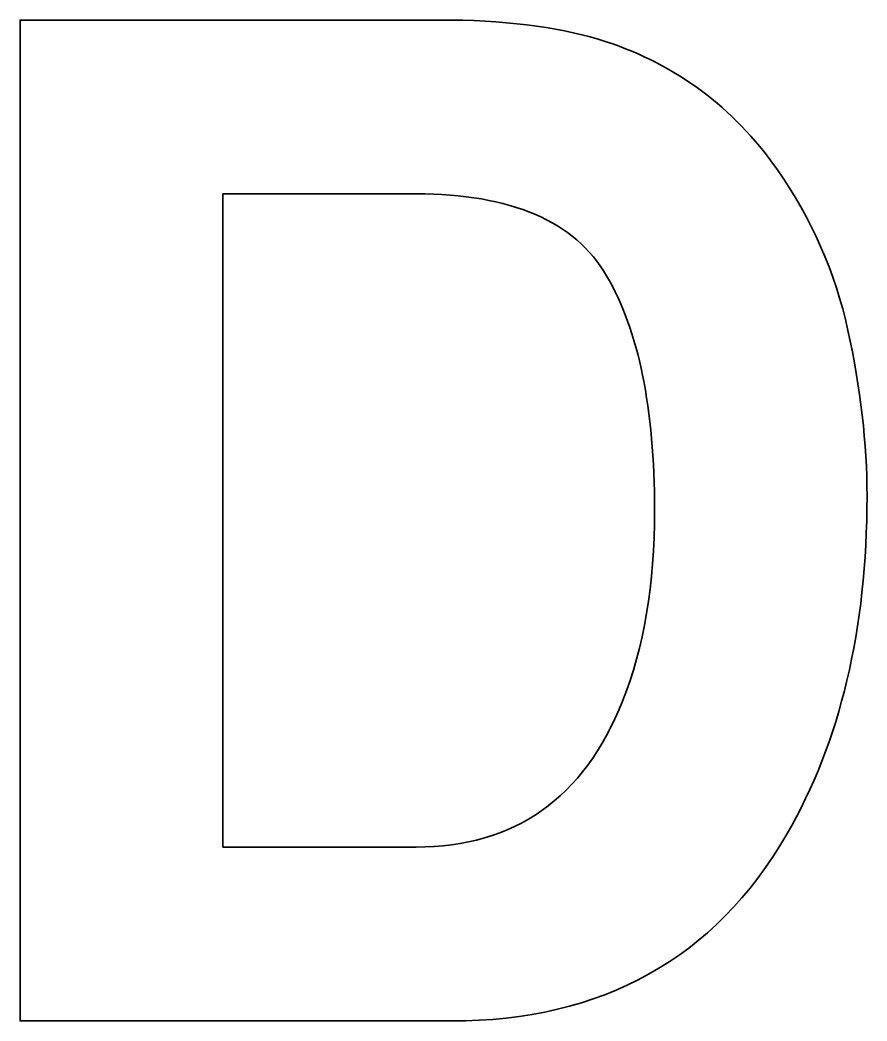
# Model space of a CAD drawing. Header units: inches. Extents: x 0 to 110, y 0 to 130.
import ezdxf

# ---------------------------------------------------------------- set-up
doc = ezdxf.new("R2010")
doc.units = ezdxf.units.IN
doc.header["$MEASUREMENT"] = 0
doc.layers.add('Layer 1', color=7, linetype='Continuous')

msp = doc.modelspace()

# ---------------------------------------------------------------- linework, layer by layer
at = {"layer": 'Layer 1', "color": 179, "lineweight": 35, "true_color": 0x231f20}
for points, knots in [([(76.17, 127.18), (85.29, 124.18), (92.68, 118.68), (98.33, 110.68), (102.86, 104.22), (105.95, 97.22), (107.59, 89.69), (109.24, 82.17), (110.07, 74.99), (110.07, 68.17), (110.07, 50.89), (106.59, 36.25), (99.65, 24.25), (90.24, 8.08), (75.7, 0), (56.05, 0), (56.05, 0), (0, 0), (0, 0), (0, 0), (0, 130), (0, 130), (0, 130), (56.05, 130), (56.05, 130), (64.11, 129.88), (70.82, 128.94), (76.17, 127.18)], [0, 0, 0, 0, 1, 1, 1, 2, 2, 2, 3, 3, 3, 4, 4, 4, 5, 5, 5, 6, 6, 6, 7, 7, 7, 8, 8, 8, 9, 9, 9, 9]), ([(26.37, 107.42), (26.37, 107.42), (26.37, 22.58), (26.37, 22.58), (26.37, 22.58), (51.46, 22.58), (51.46, 22.58), (64.3, 22.58), (73.25, 28.9), (78.31, 41.54), (81.08, 48.48), (82.46, 56.74), (82.46, 66.32), (82.46, 79.55), (80.39, 89.71), (76.23, 96.79), (72.08, 103.88), (63.82, 107.42), (51.46, 107.42), (51.46, 107.42), (26.37, 107.42), (26.37, 107.42)], [0, 0, 0, 0, 1, 1, 1, 2, 2, 2, 3, 3, 3, 4, 4, 4, 5, 5, 5, 6, 6, 6, 7, 7, 7, 7])]:
    msp.add_open_spline(points, degree=3, knots=knots, dxfattribs=at)

doc.saveas('drawing.dxf')
